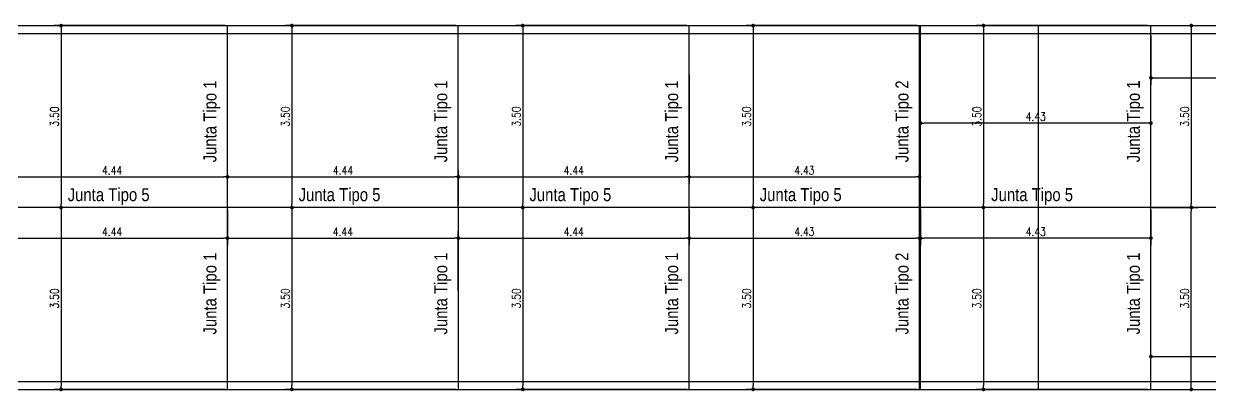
# Model space of a CAD drawing. Header units: millimetres. Extents: x 28448 to 57563, y -116865 to -58388.
# Drawn here: x 28617.83 to 28640.66, y -58461.55 to -58454.48 of the extents above; entities that cross this region are included whole.
import ezdxf

# ---------------------------------------------------------------- set-up
doc = ezdxf.new("R2010")
doc.units = ezdxf.units.MM
doc.header["$PDMODE"] = 35
doc.header["$PDSIZE"] = 0.5
doc.layers.get('DEFPOINTS').update_dxf_attribs({"color": 252, "lineweight": 5})
doc.layers.add('Proyecto de Pavimento', color=4, linetype='Continuous')
doc.layers.add('Replanteo Ingreso', color=2, linetype='Continuous')
doc.styles.add('Angosta', font='romans.shx', dxfattribs={"width": 0.8})
doc.styles.add('ARIAL', font='ARIALN.TTF')
doc.dimstyles.new('JC_1@100', dxfattribs={"dimscale": 0.9, "dimtxt": 0.18, "dimasz": 0.08, "dimexe": 0.15, "dimexo": 0.05, "dimgap": 0.05, "dimtad": 1, "dimzin": 1, "dimdsep": 46, "dimtxsty": 'Angosta', "dimblk1": 'DOT', "dimblk2": 'DOT', "dimsah": 1, "dimcen": 0.09, "dimclrd": 2, "dimclre": 1, "dimclrt": 3, "dimaunit": 1, "dimadec": 3, "dimazin": 0, "dimtfac": 1.8, "dimtmove": 2, "dimatfit": 3, "dimldrblk": 'DOT', "dimfxl": 0.15, "dimtolj": 1, "dimtzin": 0, "dimarcsym": 0})

# ---------------------------------------------------------------- blocks, each defined once
blk = doc.blocks.new('_Dot')
at = {"color": 0, "linetype": 'ByBlock', "lineweight": -2}
blk.add_line((-0.5, 0), (-1, 0), dxfattribs=at)
at = {"color": 0, "linetype": 'ByBlock', "const_width": 0.5}
blk.add_lwpolyline([(-0.25, 0, 1), (0.25, 0, 1)], format="xyb", close=True, dxfattribs=at)
blk = doc.blocks.new('*D144')
at = {"layer": 'DEFPOINTS', "color": 0, "transparency": 16777216}
for p in [(28621.746, -58457.424), (28617.306, -58458.014, -499.792), (28621.746, -58458.014)]:
    blk.add_point(p, dxfattribs=at)
at = {"layer": 'Proyecto de Pavimento', "color": 1, "lineweight": -2, "transparency": 16777216}
for p, q in [((28617.306, -58457.969), (28617.306, -58457.289)), ((28621.746, -58457.969), (28621.746, -58457.289))]:
    blk.add_line(p, q, dxfattribs=at)
at = {"layer": 'Proyecto de Pavimento', "color": 2, "lineweight": -2, "transparency": 16777216}
blk.add_line((28617.378, -58457.424), (28621.674, -58457.424), dxfattribs=at)
at = {"layer": 'Proyecto de Pavimento', "color": 2, "lineweight": -2, "transparency": 16777216, "xscale": 0.072, "yscale": 0.072, "zscale": 0.072, "rotation": 180}
blk.add_blockref('_Dot', (28617.306, -58457.424), dxfattribs=at)
at = {"layer": 'Proyecto de Pavimento', "color": 2, "lineweight": -2, "transparency": 16777216, "xscale": 0.072, "yscale": 0.072, "zscale": 0.072}
blk.add_blockref('_Dot', (28621.746, -58457.424), dxfattribs=at)
at = {"layer": 'Proyecto de Pavimento', "color": 3, "transparency": 16777216, "insert": (28619.526, -58457.298), "char_height": 0.162, "attachment_point": 5, "style": 'Angosta'}
blk.add_mtext('\\A1;4.44', dxfattribs=at)
blk = doc.blocks.new('*D145')
at = {"layer": 'DEFPOINTS', "color": 0, "transparency": 16777216}
for p in [(28621.746, -58454.514), (28618.544, -58458.014), (28621.746, -58458.014)]:
    blk.add_point(p, dxfattribs=at)
at = {"layer": 'Proyecto de Pavimento', "color": 1, "lineweight": -2, "transparency": 16777216}
for p, q in [((28621.701, -58454.514), (28618.409, -58454.514)), ((28621.701, -58458.014), (28618.409, -58458.014))]:
    blk.add_line(p, q, dxfattribs=at)
at = {"layer": 'Proyecto de Pavimento', "color": 2, "lineweight": -2, "transparency": 16777216}
blk.add_line((28618.544, -58454.586), (28618.544, -58457.942), dxfattribs=at)
at = {"layer": 'Proyecto de Pavimento', "color": 2, "lineweight": -2, "transparency": 16777216, "xscale": 0.072, "yscale": 0.072, "zscale": 0.072}
for p, rotation in [((28618.544, -58454.514), 90), ((28618.544, -58458.014), 270)]:
    blk.add_blockref('_Dot', p, dxfattribs=dict(at, rotation=rotation))
at = {"layer": 'Proyecto de Pavimento', "color": 3, "transparency": 16777216, "insert": (28618.418, -58456.264), "char_height": 0.162, "attachment_point": 5, "rotation": 90, "style": 'Angosta'}
blk.add_mtext('\\A1;3.50', dxfattribs=at)
blk = doc.blocks.new('*D146')
at = {"layer": 'DEFPOINTS', "color": 0, "transparency": 16777216}
for p in [(28621.746, -58458.014), (28618.544, -58461.514), (28621.747, -58461.514)]:
    blk.add_point(p, dxfattribs=at)
at = {"layer": 'Proyecto de Pavimento', "color": 1, "lineweight": -2, "transparency": 16777216}
for p, q in [((28621.701, -58458.014), (28618.409, -58458.014)), ((28621.702, -58461.514), (28618.409, -58461.514))]:
    blk.add_line(p, q, dxfattribs=at)
at = {"layer": 'Proyecto de Pavimento', "color": 2, "lineweight": -2, "transparency": 16777216}
blk.add_line((28618.544, -58458.086), (28618.544, -58461.442), dxfattribs=at)
at = {"layer": 'Proyecto de Pavimento', "color": 2, "lineweight": -2, "transparency": 16777216, "xscale": 0.072, "yscale": 0.072, "zscale": 0.072}
for p, rotation in [((28618.544, -58458.014), 90), ((28618.544, -58461.514), 270)]:
    blk.add_blockref('_Dot', p, dxfattribs=dict(at, rotation=rotation))
at = {"layer": 'Proyecto de Pavimento', "color": 3, "transparency": 16777216, "insert": (28618.418, -58459.764), "char_height": 0.162, "attachment_point": 5, "rotation": 90, "style": 'Angosta'}
blk.add_mtext('\\A1;3.50', dxfattribs=at)
blk = doc.blocks.new('*D147')
at = {"layer": 'DEFPOINTS', "color": 0, "transparency": 16777216}
for p in [(28621.746, -58458.014), (28621.746, -58458.603), (28617.305, -58459.664)]:
    blk.add_point(p, dxfattribs=at)
at = {"layer": 'Proyecto de Pavimento', "color": 1, "lineweight": -2, "transparency": 16777216}
for p, q in [((28621.746, -58458.059), (28621.746, -58458.738)), ((28617.305, -58459.619), (28617.305, -58458.468))]:
    blk.add_line(p, q, dxfattribs=at)
at = {"layer": 'Proyecto de Pavimento', "color": 2, "lineweight": -2, "transparency": 16777216}
blk.add_line((28617.377, -58458.603), (28621.674, -58458.603), dxfattribs=at)
at = {"layer": 'Proyecto de Pavimento', "color": 2, "lineweight": -2, "transparency": 16777216, "xscale": 0.072, "yscale": 0.072, "zscale": 0.072, "rotation": 180}
blk.add_blockref('_Dot', (28617.305, -58458.603), dxfattribs=at)
at = {"layer": 'Proyecto de Pavimento', "color": 2, "lineweight": -2, "transparency": 16777216, "xscale": 0.072, "yscale": 0.072, "zscale": 0.072}
blk.add_blockref('_Dot', (28621.746, -58458.603), dxfattribs=at)
at = {"layer": 'Proyecto de Pavimento', "color": 3, "transparency": 16777216, "insert": (28619.526, -58458.477), "char_height": 0.162, "attachment_point": 5, "style": 'Angosta'}
blk.add_mtext('\\A1;4.44', dxfattribs=at)
blk = doc.blocks.new('*D148')
at = {"layer": 'DEFPOINTS', "color": 0, "transparency": 16777216}
for p in [(28626.188, -58457.424), (28621.748, -58458.014, -499.792), (28626.188, -58458.014)]:
    blk.add_point(p, dxfattribs=at)
at = {"layer": 'Proyecto de Pavimento', "color": 1, "lineweight": -2, "transparency": 16777216}
for p, q in [((28621.748, -58457.969), (28621.748, -58457.289)), ((28626.188, -58457.969), (28626.188, -58457.289))]:
    blk.add_line(p, q, dxfattribs=at)
at = {"layer": 'Proyecto de Pavimento', "color": 2, "lineweight": -2, "transparency": 16777216}
blk.add_line((28621.82, -58457.424), (28626.116, -58457.424), dxfattribs=at)
at = {"layer": 'Proyecto de Pavimento', "color": 2, "lineweight": -2, "transparency": 16777216, "xscale": 0.072, "yscale": 0.072, "zscale": 0.072, "rotation": 180}
blk.add_blockref('_Dot', (28621.748, -58457.424), dxfattribs=at)
at = {"layer": 'Proyecto de Pavimento', "color": 2, "lineweight": -2, "transparency": 16777216, "xscale": 0.072, "yscale": 0.072, "zscale": 0.072}
blk.add_blockref('_Dot', (28626.188, -58457.424), dxfattribs=at)
at = {"layer": 'Proyecto de Pavimento', "color": 3, "transparency": 16777216, "insert": (28623.968, -58457.298), "char_height": 0.162, "attachment_point": 5, "style": 'Angosta'}
blk.add_mtext('\\A1;4.44', dxfattribs=at)
blk = doc.blocks.new('*D149')
at = {"layer": 'DEFPOINTS', "color": 0, "transparency": 16777216}
for p in [(28626.188, -58454.513), (28622.986, -58458.014), (28626.188, -58458.014)]:
    blk.add_point(p, dxfattribs=at)
at = {"layer": 'Proyecto de Pavimento', "color": 1, "lineweight": -2, "transparency": 16777216}
for p, q in [((28626.143, -58454.513), (28622.851, -58454.513)), ((28626.143, -58458.014), (28622.851, -58458.014))]:
    blk.add_line(p, q, dxfattribs=at)
at = {"layer": 'Proyecto de Pavimento', "color": 2, "lineweight": -2, "transparency": 16777216}
blk.add_line((28622.986, -58454.585), (28622.986, -58457.942), dxfattribs=at)
at = {"layer": 'Proyecto de Pavimento', "color": 2, "lineweight": -2, "transparency": 16777216, "xscale": 0.072, "yscale": 0.072, "zscale": 0.072}
for p, rotation in [((28622.986, -58454.513), 90), ((28622.986, -58458.014), 270)]:
    blk.add_blockref('_Dot', p, dxfattribs=dict(at, rotation=rotation))
at = {"layer": 'Proyecto de Pavimento', "color": 3, "transparency": 16777216, "insert": (28622.86, -58456.263), "char_height": 0.162, "attachment_point": 5, "rotation": 90, "style": 'Angosta'}
blk.add_mtext('\\A1;3.50', dxfattribs=at)
blk = doc.blocks.new('*D150')
at = {"layer": 'DEFPOINTS', "color": 0, "transparency": 16777216}
for p in [(28626.188, -58458.014), (28622.986, -58461.513), (28626.188, -58461.513)]:
    blk.add_point(p, dxfattribs=at)
at = {"layer": 'Proyecto de Pavimento', "color": 1, "lineweight": -2, "transparency": 16777216}
for p, q in [((28626.143, -58458.014), (28622.851, -58458.014)), ((28626.143, -58461.513), (28622.851, -58461.513))]:
    blk.add_line(p, q, dxfattribs=at)
at = {"layer": 'Proyecto de Pavimento', "color": 2, "lineweight": -2, "transparency": 16777216}
blk.add_line((28622.986, -58458.086), (28622.986, -58461.441), dxfattribs=at)
at = {"layer": 'Proyecto de Pavimento', "color": 2, "lineweight": -2, "transparency": 16777216, "xscale": 0.072, "yscale": 0.072, "zscale": 0.072}
for p, rotation in [((28622.986, -58458.014), 90), ((28622.986, -58461.513), 270)]:
    blk.add_blockref('_Dot', p, dxfattribs=dict(at, rotation=rotation))
at = {"layer": 'Proyecto de Pavimento', "color": 3, "transparency": 16777216, "insert": (28622.86, -58459.763), "char_height": 0.162, "attachment_point": 5, "rotation": 90, "style": 'Angosta'}
blk.add_mtext('\\A1;3.50', dxfattribs=at)
blk = doc.blocks.new('*D151')
at = {"layer": 'DEFPOINTS', "color": 0, "transparency": 16777216}
for p in [(28626.188, -58458.013), (28626.188, -58458.603), (28621.747, -58459.664)]:
    blk.add_point(p, dxfattribs=at)
at = {"layer": 'Proyecto de Pavimento', "color": 1, "lineweight": -2, "transparency": 16777216}
for p, q in [((28626.188, -58458.058), (28626.188, -58458.738)), ((28621.747, -58459.619), (28621.747, -58458.468))]:
    blk.add_line(p, q, dxfattribs=at)
at = {"layer": 'Proyecto de Pavimento', "color": 2, "lineweight": -2, "transparency": 16777216}
blk.add_line((28621.819, -58458.603), (28626.116, -58458.603), dxfattribs=at)
at = {"layer": 'Proyecto de Pavimento', "color": 2, "lineweight": -2, "transparency": 16777216, "xscale": 0.072, "yscale": 0.072, "zscale": 0.072, "rotation": 180}
blk.add_blockref('_Dot', (28621.747, -58458.603), dxfattribs=at)
at = {"layer": 'Proyecto de Pavimento', "color": 2, "lineweight": -2, "transparency": 16777216, "xscale": 0.072, "yscale": 0.072, "zscale": 0.072}
blk.add_blockref('_Dot', (28626.188, -58458.603), dxfattribs=at)
at = {"layer": 'Proyecto de Pavimento', "color": 3, "transparency": 16777216, "insert": (28623.967, -58458.477), "char_height": 0.162, "attachment_point": 5, "style": 'Angosta'}
blk.add_mtext('\\A1;4.44', dxfattribs=at)
blk = doc.blocks.new('*D152')
at = {"layer": 'DEFPOINTS', "color": 0, "transparency": 16777216}
for p in [(28630.63, -58457.424), (28626.19, -58458.014, -499.792), (28630.63, -58458.013)]:
    blk.add_point(p, dxfattribs=at)
at = {"layer": 'Proyecto de Pavimento', "color": 1, "lineweight": -2, "transparency": 16777216}
for p, q in [((28626.19, -58457.969), (28626.19, -58457.289)), ((28630.63, -58457.968), (28630.63, -58457.289))]:
    blk.add_line(p, q, dxfattribs=at)
at = {"layer": 'Proyecto de Pavimento', "color": 2, "lineweight": -2, "transparency": 16777216}
blk.add_line((28626.262, -58457.424), (28630.558, -58457.424), dxfattribs=at)
at = {"layer": 'Proyecto de Pavimento', "color": 2, "lineweight": -2, "transparency": 16777216, "xscale": 0.072, "yscale": 0.072, "zscale": 0.072, "rotation": 180}
blk.add_blockref('_Dot', (28626.19, -58457.424), dxfattribs=at)
at = {"layer": 'Proyecto de Pavimento', "color": 2, "lineweight": -2, "transparency": 16777216, "xscale": 0.072, "yscale": 0.072, "zscale": 0.072}
blk.add_blockref('_Dot', (28630.63, -58457.424), dxfattribs=at)
at = {"layer": 'Proyecto de Pavimento', "color": 3, "transparency": 16777216, "insert": (28628.41, -58457.298), "char_height": 0.162, "attachment_point": 5, "style": 'Angosta'}
blk.add_mtext('\\A1;4.44', dxfattribs=at)
blk = doc.blocks.new('*D153')
at = {"layer": 'DEFPOINTS', "color": 0, "transparency": 16777216}
for p in [(28630.63, -58454.513), (28627.428, -58458.013), (28630.63, -58458.013)]:
    blk.add_point(p, dxfattribs=at)
at = {"layer": 'Proyecto de Pavimento', "color": 1, "lineweight": -2, "transparency": 16777216}
for p, q in [((28630.585, -58454.513), (28627.293, -58454.513)), ((28630.585, -58458.013), (28627.293, -58458.013))]:
    blk.add_line(p, q, dxfattribs=at)
at = {"layer": 'Proyecto de Pavimento', "color": 2, "lineweight": -2, "transparency": 16777216}
blk.add_line((28627.428, -58454.585), (28627.428, -58457.941), dxfattribs=at)
at = {"layer": 'Proyecto de Pavimento', "color": 2, "lineweight": -2, "transparency": 16777216, "xscale": 0.072, "yscale": 0.072, "zscale": 0.072}
for p, rotation in [((28627.428, -58454.513), 90), ((28627.428, -58458.013), 270)]:
    blk.add_blockref('_Dot', p, dxfattribs=dict(at, rotation=rotation))
at = {"layer": 'Proyecto de Pavimento', "color": 3, "transparency": 16777216, "insert": (28627.302, -58456.263), "char_height": 0.162, "attachment_point": 5, "rotation": 90, "style": 'Angosta'}
blk.add_mtext('\\A1;3.50', dxfattribs=at)
blk = doc.blocks.new('*D154')
at = {"layer": 'DEFPOINTS', "color": 0, "transparency": 16777216}
for p in [(28630.63, -58458.013), (28627.428, -58461.513), (28630.63, -58461.513)]:
    blk.add_point(p, dxfattribs=at)
at = {"layer": 'Proyecto de Pavimento', "color": 1, "lineweight": -2, "transparency": 16777216}
for p, q in [((28630.585, -58458.013), (28627.293, -58458.013)), ((28630.585, -58461.513), (28627.293, -58461.513))]:
    blk.add_line(p, q, dxfattribs=at)
at = {"layer": 'Proyecto de Pavimento', "color": 2, "lineweight": -2, "transparency": 16777216}
blk.add_line((28627.428, -58458.085), (28627.428, -58461.441), dxfattribs=at)
at = {"layer": 'Proyecto de Pavimento', "color": 2, "lineweight": -2, "transparency": 16777216, "xscale": 0.072, "yscale": 0.072, "zscale": 0.072}
for p, rotation in [((28627.428, -58458.013), 90), ((28627.428, -58461.513), 270)]:
    blk.add_blockref('_Dot', p, dxfattribs=dict(at, rotation=rotation))
at = {"layer": 'Proyecto de Pavimento', "color": 3, "transparency": 16777216, "insert": (28627.302, -58459.763), "char_height": 0.162, "attachment_point": 5, "rotation": 90, "style": 'Angosta'}
blk.add_mtext('\\A1;3.50', dxfattribs=at)
blk = doc.blocks.new('*D155')
at = {"layer": 'DEFPOINTS', "color": 0, "transparency": 16777216}
for p in [(28630.63, -58458.013), (28630.63, -58458.603), (28626.188, -58459.664)]:
    blk.add_point(p, dxfattribs=at)
at = {"layer": 'Proyecto de Pavimento', "color": 1, "lineweight": -2, "transparency": 16777216}
for p, q in [((28630.63, -58458.058), (28630.63, -58458.738)), ((28626.188, -58459.619), (28626.188, -58458.468))]:
    blk.add_line(p, q, dxfattribs=at)
at = {"layer": 'Proyecto de Pavimento', "color": 2, "lineweight": -2, "transparency": 16777216}
blk.add_line((28626.26, -58458.603), (28630.558, -58458.603), dxfattribs=at)
at = {"layer": 'Proyecto de Pavimento', "color": 2, "lineweight": -2, "transparency": 16777216, "xscale": 0.072, "yscale": 0.072, "zscale": 0.072, "rotation": 180}
blk.add_blockref('_Dot', (28626.188, -58458.603), dxfattribs=at)
at = {"layer": 'Proyecto de Pavimento', "color": 2, "lineweight": -2, "transparency": 16777216, "xscale": 0.072, "yscale": 0.072, "zscale": 0.072}
blk.add_blockref('_Dot', (28630.63, -58458.603), dxfattribs=at)
at = {"layer": 'Proyecto de Pavimento', "color": 3, "transparency": 16777216, "insert": (28628.409, -58458.477), "char_height": 0.162, "attachment_point": 5, "style": 'Angosta'}
blk.add_mtext('\\A1;4.44', dxfattribs=at)
blk = doc.blocks.new('*D156')
at = {"layer": 'DEFPOINTS', "color": 0, "transparency": 16777216}
for p in [(28630.63, -58455.408), (28635.062, -58455.408), (28635.062, -58457.424)]:
    blk.add_point(p, dxfattribs=at)
at = {"layer": 'Proyecto de Pavimento', "color": 1, "lineweight": -2, "transparency": 16777216}
for p, q in [((28630.63, -58455.453), (28630.63, -58457.559)), ((28635.062, -58455.453), (28635.062, -58457.559))]:
    blk.add_line(p, q, dxfattribs=at)
at = {"layer": 'Proyecto de Pavimento', "color": 2, "lineweight": -2, "transparency": 16777216}
blk.add_line((28630.702, -58457.424), (28634.99, -58457.424), dxfattribs=at)
at = {"layer": 'Proyecto de Pavimento', "color": 2, "lineweight": -2, "transparency": 16777216, "xscale": 0.072, "yscale": 0.072, "zscale": 0.072, "rotation": 180}
blk.add_blockref('_Dot', (28630.63, -58457.424), dxfattribs=at)
at = {"layer": 'Proyecto de Pavimento', "color": 2, "lineweight": -2, "transparency": 16777216, "xscale": 0.072, "yscale": 0.072, "zscale": 0.072}
blk.add_blockref('_Dot', (28635.062, -58457.424), dxfattribs=at)
at = {"layer": 'Proyecto de Pavimento', "color": 3, "transparency": 16777216, "insert": (28632.846, -58457.298), "char_height": 0.162, "attachment_point": 5, "style": 'Angosta'}
blk.add_mtext('\\A1;4.43', dxfattribs=at)
blk = doc.blocks.new('*D157')
at = {"layer": 'DEFPOINTS', "color": 0, "transparency": 16777216}
for p in [(28630.63, -58458.603), (28635.062, -58458.603), (28635.062, -58458.603)]:
    blk.add_point(p, dxfattribs=at)
at = {"layer": 'Proyecto de Pavimento', "color": 1, "lineweight": -2, "transparency": 16777216}
for p, q in [((28630.63, -58458.558), (28630.63, -58458.468)), ((28635.062, -58458.648), (28635.062, -58458.738))]:
    blk.add_line(p, q, dxfattribs=at)
at = {"layer": 'Proyecto de Pavimento', "color": 2, "lineweight": -2, "transparency": 16777216}
blk.add_line((28630.702, -58458.603), (28634.99, -58458.603), dxfattribs=at)
at = {"layer": 'Proyecto de Pavimento', "color": 2, "lineweight": -2, "transparency": 16777216, "xscale": 0.072, "yscale": 0.072, "zscale": 0.072, "rotation": 180}
blk.add_blockref('_Dot', (28630.63, -58458.603), dxfattribs=at)
at = {"layer": 'Proyecto de Pavimento', "color": 2, "lineweight": -2, "transparency": 16777216, "xscale": 0.072, "yscale": 0.072, "zscale": 0.072}
blk.add_blockref('_Dot', (28635.062, -58458.603), dxfattribs=at)
at = {"layer": 'Proyecto de Pavimento', "color": 3, "transparency": 16777216, "insert": (28632.846, -58458.477), "char_height": 0.162, "attachment_point": 5, "style": 'Angosta'}
blk.add_mtext('\\A1;4.43', dxfattribs=at)
blk = doc.blocks.new('*D158')
at = {"layer": 'DEFPOINTS', "color": 0, "transparency": 16777216}
for p in [(28635.062, -58454.513), (28631.86, -58458.013), (28635.062, -58458.013)]:
    blk.add_point(p, dxfattribs=at)
at = {"layer": 'Proyecto de Pavimento', "color": 1, "lineweight": -2, "transparency": 16777216}
for p, q in [((28635.017, -58454.513), (28631.725, -58454.513)), ((28635.017, -58458.013), (28631.725, -58458.013))]:
    blk.add_line(p, q, dxfattribs=at)
at = {"layer": 'Proyecto de Pavimento', "color": 2, "lineweight": -2, "transparency": 16777216}
blk.add_line((28631.86, -58454.585), (28631.86, -58457.941), dxfattribs=at)
at = {"layer": 'Proyecto de Pavimento', "color": 2, "lineweight": -2, "transparency": 16777216, "xscale": 0.072, "yscale": 0.072, "zscale": 0.072}
for p, rotation in [((28631.86, -58454.513), 90), ((28631.86, -58458.013), 270)]:
    blk.add_blockref('_Dot', p, dxfattribs=dict(at, rotation=rotation))
at = {"layer": 'Proyecto de Pavimento', "color": 3, "transparency": 16777216, "insert": (28631.734, -58456.263), "char_height": 0.162, "attachment_point": 5, "rotation": 90, "style": 'Angosta'}
blk.add_mtext('\\A1;3.50', dxfattribs=at)
blk = doc.blocks.new('*D159')
at = {"layer": 'DEFPOINTS', "color": 0, "transparency": 16777216}
for p in [(28635.062, -58458.013), (28631.86, -58461.513), (28635.062, -58461.513)]:
    blk.add_point(p, dxfattribs=at)
at = {"layer": 'Proyecto de Pavimento', "color": 1, "lineweight": -2, "transparency": 16777216}
for p, q in [((28635.017, -58458.013), (28631.725, -58458.013)), ((28635.017, -58461.513), (28631.725, -58461.513))]:
    blk.add_line(p, q, dxfattribs=at)
at = {"layer": 'Proyecto de Pavimento', "color": 2, "lineweight": -2, "transparency": 16777216}
blk.add_line((28631.86, -58458.085), (28631.86, -58461.441), dxfattribs=at)
at = {"layer": 'Proyecto de Pavimento', "color": 2, "lineweight": -2, "transparency": 16777216, "xscale": 0.072, "yscale": 0.072, "zscale": 0.072}
for p, rotation in [((28631.86, -58458.013), 90), ((28631.86, -58461.513), 270)]:
    blk.add_blockref('_Dot', p, dxfattribs=dict(at, rotation=rotation))
at = {"layer": 'Proyecto de Pavimento', "color": 3, "transparency": 16777216, "insert": (28631.734, -58459.763), "char_height": 0.162, "attachment_point": 5, "rotation": 90, "style": 'Angosta'}
blk.add_mtext('\\A1;3.50', dxfattribs=at)
blk = doc.blocks.new('*D160')
at = {"layer": 'DEFPOINTS', "color": 0, "transparency": 16777216}
for p in [(28635.082, -58456.39), (28635.082, -58456.979), (28639.514, -58456.979)]:
    blk.add_point(p, dxfattribs=at)
at = {"layer": 'Proyecto de Pavimento', "color": 1, "lineweight": -2, "transparency": 16777216}
for p, q in [((28635.082, -58456.934), (28635.082, -58456.255)), ((28639.514, -58456.934), (28639.514, -58456.255))]:
    blk.add_line(p, q, dxfattribs=at)
at = {"layer": 'Proyecto de Pavimento', "color": 2, "lineweight": -2, "transparency": 16777216}
blk.add_line((28639.442, -58456.39), (28635.154, -58456.39), dxfattribs=at)
at = {"layer": 'Proyecto de Pavimento', "color": 2, "lineweight": -2, "transparency": 16777216, "xscale": 0.072, "yscale": 0.072, "zscale": 0.072, "rotation": 180}
blk.add_blockref('_Dot', (28635.082, -58456.39), dxfattribs=at)
at = {"layer": 'Proyecto de Pavimento', "color": 2, "lineweight": -2, "transparency": 16777216, "xscale": 0.072, "yscale": 0.072, "zscale": 0.072}
blk.add_blockref('_Dot', (28639.514, -58456.39), dxfattribs=at)
at = {"layer": 'Proyecto de Pavimento', "color": 3, "transparency": 16777216, "insert": (28637.298, -58456.264), "char_height": 0.162, "attachment_point": 5, "style": 'Angosta'}
blk.add_mtext('\\A1;4.43', dxfattribs=at)
blk = doc.blocks.new('*D161')
at = {"layer": 'DEFPOINTS', "color": 0, "transparency": 16777216}
for p in [(28635.082, -58458.013), (28639.514, -58458.013), (28635.082, -58458.603)]:
    blk.add_point(p, dxfattribs=at)
at = {"layer": 'Proyecto de Pavimento', "color": 1, "lineweight": -2, "transparency": 16777216}
for p, q in [((28635.082, -58458.058), (28635.082, -58458.738)), ((28639.514, -58458.058), (28639.514, -58458.738))]:
    blk.add_line(p, q, dxfattribs=at)
at = {"layer": 'Proyecto de Pavimento', "color": 2, "lineweight": -2, "transparency": 16777216}
blk.add_line((28639.442, -58458.603), (28635.154, -58458.603), dxfattribs=at)
at = {"layer": 'Proyecto de Pavimento', "color": 2, "lineweight": -2, "transparency": 16777216, "xscale": 0.072, "yscale": 0.072, "zscale": 0.072, "rotation": 180}
blk.add_blockref('_Dot', (28635.082, -58458.603), dxfattribs=at)
at = {"layer": 'Proyecto de Pavimento', "color": 2, "lineweight": -2, "transparency": 16777216, "xscale": 0.072, "yscale": 0.072, "zscale": 0.072}
blk.add_blockref('_Dot', (28639.514, -58458.603), dxfattribs=at)
at = {"layer": 'Proyecto de Pavimento', "color": 3, "transparency": 16777216, "insert": (28637.298, -58458.477), "char_height": 0.162, "attachment_point": 5, "style": 'Angosta'}
blk.add_mtext('\\A1;4.43', dxfattribs=at)
blk = doc.blocks.new('*D162')
at = {"layer": 'DEFPOINTS', "color": 0, "transparency": 16777216}
for p in [(28639.494, -58454.513), (28636.291, -58458.013), (28639.494, -58458.013)]:
    blk.add_point(p, dxfattribs=at)
at = {"layer": 'Proyecto de Pavimento', "color": 1, "lineweight": -2, "transparency": 16777216}
for p, q in [((28639.449, -58454.513), (28636.156, -58454.513)), ((28639.449, -58458.013), (28636.156, -58458.013))]:
    blk.add_line(p, q, dxfattribs=at)
at = {"layer": 'Proyecto de Pavimento', "color": 2, "lineweight": -2, "transparency": 16777216}
blk.add_line((28636.291, -58454.585), (28636.291, -58457.941), dxfattribs=at)
at = {"layer": 'Proyecto de Pavimento', "color": 2, "lineweight": -2, "transparency": 16777216, "xscale": 0.072, "yscale": 0.072, "zscale": 0.072}
for p, rotation in [((28636.291, -58454.513), 90), ((28636.291, -58458.013), 270)]:
    blk.add_blockref('_Dot', p, dxfattribs=dict(at, rotation=rotation))
at = {"layer": 'Proyecto de Pavimento', "color": 3, "transparency": 16777216, "insert": (28636.165, -58456.263), "char_height": 0.162, "attachment_point": 5, "rotation": 90, "style": 'Angosta'}
blk.add_mtext('\\A1;3.50', dxfattribs=at)
blk = doc.blocks.new('*D163')
at = {"layer": 'DEFPOINTS', "color": 0, "transparency": 16777216}
for p in [(28639.494, -58458.013), (28636.291, -58461.513), (28639.494, -58461.513)]:
    blk.add_point(p, dxfattribs=at)
at = {"layer": 'Proyecto de Pavimento', "color": 1, "lineweight": -2, "transparency": 16777216}
for p, q in [((28639.449, -58458.013), (28636.156, -58458.013)), ((28639.449, -58461.513), (28636.156, -58461.513))]:
    blk.add_line(p, q, dxfattribs=at)
at = {"layer": 'Proyecto de Pavimento', "color": 2, "lineweight": -2, "transparency": 16777216}
blk.add_line((28636.291, -58458.085), (28636.291, -58461.441), dxfattribs=at)
at = {"layer": 'Proyecto de Pavimento', "color": 2, "lineweight": -2, "transparency": 16777216, "xscale": 0.072, "yscale": 0.072, "zscale": 0.072}
for p, rotation in [((28636.291, -58458.013), 90), ((28636.291, -58461.513), 270)]:
    blk.add_blockref('_Dot', p, dxfattribs=dict(at, rotation=rotation))
at = {"layer": 'Proyecto de Pavimento', "color": 3, "transparency": 16777216, "insert": (28636.165, -58459.763), "char_height": 0.162, "attachment_point": 5, "rotation": 90, "style": 'Angosta'}
blk.add_mtext('\\A1;3.50', dxfattribs=at)
blk = doc.blocks.new('*D164')
at = {"layer": 'DEFPOINTS', "color": 0, "transparency": 16777216}
for p in [(28639.514, -58454.513), (28639.514, -58458.013), (28640.291, -58458.013)]:
    blk.add_point(p, dxfattribs=at)
at = {"layer": 'Proyecto de Pavimento', "color": 1, "lineweight": -2, "transparency": 16777216}
for p, q in [((28639.559, -58454.513), (28640.426, -58454.513)), ((28639.559, -58458.013), (28640.426, -58458.013))]:
    blk.add_line(p, q, dxfattribs=at)
at = {"layer": 'Proyecto de Pavimento', "color": 2, "lineweight": -2, "transparency": 16777216}
blk.add_line((28640.291, -58454.585), (28640.291, -58457.941), dxfattribs=at)
at = {"layer": 'Proyecto de Pavimento', "color": 2, "lineweight": -2, "transparency": 16777216, "xscale": 0.072, "yscale": 0.072, "zscale": 0.072}
for p, rotation in [((28640.291, -58454.513), 90), ((28640.291, -58458.013), 270)]:
    blk.add_blockref('_Dot', p, dxfattribs=dict(at, rotation=rotation))
at = {"layer": 'Proyecto de Pavimento', "color": 3, "transparency": 16777216, "insert": (28640.165, -58456.263), "char_height": 0.162, "attachment_point": 5, "rotation": 90, "style": 'Angosta'}
blk.add_mtext('\\A1;3.50', dxfattribs=at)
blk = doc.blocks.new('*D165')
at = {"layer": 'DEFPOINTS', "color": 0, "transparency": 16777216}
for p in [(28639.494, -58458.013), (28640.291, -58458.013), (28639.514, -58461.513)]:
    blk.add_point(p, dxfattribs=at)
at = {"layer": 'Proyecto de Pavimento', "color": 1, "lineweight": -2, "transparency": 16777216}
for p, q in [((28639.539, -58458.013), (28640.426, -58458.013)), ((28639.559, -58461.513), (28640.426, -58461.513))]:
    blk.add_line(p, q, dxfattribs=at)
at = {"layer": 'Proyecto de Pavimento', "color": 2, "lineweight": -2, "transparency": 16777216}
blk.add_line((28640.291, -58461.441), (28640.291, -58458.085), dxfattribs=at)
at = {"layer": 'Proyecto de Pavimento', "color": 2, "lineweight": -2, "transparency": 16777216, "xscale": 0.072, "yscale": 0.072, "zscale": 0.072}
for p, rotation in [((28640.291, -58458.013), 90), ((28640.291, -58461.513), 270)]:
    blk.add_blockref('_Dot', p, dxfattribs=dict(at, rotation=rotation))
at = {"layer": 'Proyecto de Pavimento', "color": 3, "transparency": 16777216, "insert": (28640.165, -58459.763), "char_height": 0.162, "attachment_point": 5, "rotation": 90, "style": 'Angosta'}
blk.add_mtext('\\A1;3.50', dxfattribs=at)
blk = doc.blocks.new('*D166')
at = {"layer": 'DEFPOINTS', "color": 0, "transparency": 16777216}
for p in [(28639.514, -58454.663), (28643.955, -58454.663), (28643.955, -58455.519)]:
    blk.add_point(p, dxfattribs=at)
at = {"layer": 'Proyecto de Pavimento', "color": 1, "lineweight": -2, "transparency": 16777216}
for p, q in [((28639.514, -58454.708), (28639.514, -58455.654)), ((28643.955, -58454.708), (28643.955, -58455.654))]:
    blk.add_line(p, q, dxfattribs=at)
at = {"layer": 'Proyecto de Pavimento', "color": 2, "lineweight": -2, "transparency": 16777216}
blk.add_line((28639.586, -58455.519), (28643.883, -58455.519), dxfattribs=at)
at = {"layer": 'Proyecto de Pavimento', "color": 2, "lineweight": -2, "transparency": 16777216, "xscale": 0.072, "yscale": 0.072, "zscale": 0.072, "rotation": 180}
blk.add_blockref('_Dot', (28639.514, -58455.519), dxfattribs=at)
at = {"layer": 'Proyecto de Pavimento', "color": 2, "lineweight": -2, "transparency": 16777216, "xscale": 0.072, "yscale": 0.072, "zscale": 0.072}
blk.add_blockref('_Dot', (28643.955, -58455.519), dxfattribs=at)
at = {"layer": 'Proyecto de Pavimento', "color": 3, "transparency": 16777216, "insert": (28641.734, -58455.393), "char_height": 0.162, "attachment_point": 5, "style": 'Angosta'}
blk.add_mtext('\\A1;4.44', dxfattribs=at)
blk = doc.blocks.new('*D167')
at = {"layer": 'DEFPOINTS', "color": 0, "transparency": 16777216}
for p in [(28643.956, -58460.881), (28639.514, -58461.363), (28643.956, -58461.363)]:
    blk.add_point(p, dxfattribs=at)
at = {"layer": 'Proyecto de Pavimento', "color": 1, "lineweight": -2, "transparency": 16777216}
for p, q in [((28639.514, -58461.318), (28639.514, -58460.746)), ((28643.956, -58461.318), (28643.956, -58460.746))]:
    blk.add_line(p, q, dxfattribs=at)
at = {"layer": 'Proyecto de Pavimento', "color": 2, "lineweight": -2, "transparency": 16777216}
blk.add_line((28639.586, -58460.881), (28643.884, -58460.881), dxfattribs=at)
at = {"layer": 'Proyecto de Pavimento', "color": 2, "lineweight": -2, "transparency": 16777216, "xscale": 0.072, "yscale": 0.072, "zscale": 0.072, "rotation": 180}
blk.add_blockref('_Dot', (28639.514, -58460.881), dxfattribs=at)
at = {"layer": 'Proyecto de Pavimento', "color": 2, "lineweight": -2, "transparency": 16777216, "xscale": 0.072, "yscale": 0.072, "zscale": 0.072}
blk.add_blockref('_Dot', (28643.956, -58460.881), dxfattribs=at)
at = {"layer": 'Proyecto de Pavimento', "color": 3, "transparency": 16777216, "insert": (28641.735, -58460.755), "char_height": 0.162, "attachment_point": 5, "style": 'Angosta'}
blk.add_mtext('\\A1;4.44', dxfattribs=at)

msp = doc.modelspace()

# ---------------------------------------------------------------- linework, layer by layer
at = {"layer": 'Proyecto de Pavimento'}
for p, q in [((28549.0449, -58454.5155), (28715.0865, -58454.511)), ((28549.2307, -58454.6655), (28714.9376, -58454.661)), ((28549.2307, -58461.3655), (28715.0848, -58461.361)), ((28549.2307, -58461.5155), (28715.0867, -58461.511))]:
    msp.add_line(p, q, dxfattribs=at)
at = {"layer": 'Proyecto de Pavimento', "color": 3}
for points in [[(28621.7466, -58461.5135), (28621.7464, -58454.5135)], [(28626.1884, -58461.5134), (28626.1882, -58454.5134)], [(28630.6302, -58461.5133), (28630.63, -58454.5133)], [(28639.5137, -58461.513), (28639.5135, -58454.513)]]:
    msp.add_lwpolyline(points, dxfattribs=at)
at = {"layer": 'Proyecto de Pavimento', "color": 5}
for points in [[(28635.0619, -58461.5132), (28635.0618, -58454.5132)], [(28635.0819, -58461.5132), (28635.0818, -58454.5132)]]:
    msp.add_lwpolyline(points, dxfattribs=at)
at = {"layer": 'Proyecto de Pavimento', "color": 7}
msp.add_lwpolyline([(28715.0548, -58458.011), (28537.3524, -58458.0159)], dxfattribs=at)
at = {"layer": 'Proyecto de Pavimento'}
msp.add_lwpolyline([(28537.3525, -58461.5158), (28549.0449, -58461.5155), (28715.0242, -58461.511)], dxfattribs=at)
at = {"layer": 'Replanteo Ingreso', "color": 3}
msp.add_lwpolyline([(28637.3524, -58461.5131), (28637.3522, -58454.5131)], dxfattribs=at)

# ---------------------------------------------------------------- texts
at = {"layer": 'Proyecto de Pavimento', "color": 0, "style": 'ARIAL'}
for s, p in [('Junta Tipo 1', (28621.5341, -58457.1449)), ('Junta Tipo 1', (28625.9759, -58457.1447)), ('Junta Tipo 1', (28630.4177, -58457.1446)), ('Junta Tipo 2', (28634.8495, -58457.1445)), ('Junta Tipo 1', (28639.3013, -58457.1444)), ('Junta Tipo 1', (28621.5341, -58460.458)), ('Junta Tipo 1', (28625.9759, -58460.4579)), ('Junta Tipo 1', (28630.4177, -58460.4578)), ('Junta Tipo 2', (28634.8495, -58460.4577)), ('Junta Tipo 1', (28639.3013, -58460.4575))]:
    msp.add_text(s, height=0.25, rotation=90, dxfattribs=at).set_placement(p)
for p in [(28618.6723, -58457.8913), (28623.1141, -58457.8912), (28627.5559, -58457.891), (28631.9877, -58457.8909), (28636.4395, -58457.8908)]:
    msp.add_text('Junta Tipo 5', height=0.25, dxfattribs=at).set_placement(p)

# ---------------------------------------------------------------- dimensions: what is measured, and where the dimension line sits
at = {"layer": 'Proyecto de Pavimento'}
for base, p1, p2, picture, middle in [((28618.5443, -58458.0137), (28621.7464, -58454.5136), (28621.7465, -58458.0137), '*D145', (28618.4183, -58456.2636)), ((28622.9861, -58458.0136), (28626.1882, -58454.5134), (28626.1883, -58458.0136), '*D149', (28622.8601, -58456.2635)), ((28627.4279, -58458.0134), (28630.63, -58454.5133), (28630.6301, -58458.0134), '*D153', (28627.3019, -58456.2634)), ((28631.8597, -58458.0133), (28635.0618, -58454.5132), (28635.0619, -58458.0133), '*D158', (28631.7337, -58456.2633)), ((28636.2914, -58458.0132), (28639.4935, -58454.5131), (28639.4936, -58458.0132), '*D162', (28636.1654, -58456.2631)), ((28640.2906, -58458.0131), (28639.5135, -58454.513), (28639.5136, -58458.0131), '*D164', (28640.1646, -58456.2631)), ((28618.5443, -58461.5136), (28621.7465, -58458.0137), (28621.7466, -58461.5136), '*D146', (28618.4183, -58459.7636)), ((28622.9861, -58461.5134), (28626.1883, -58458.0136), (28626.1884, -58461.5134), '*D150', (28622.8601, -58459.7635)), ((28627.4279, -58461.5133), (28630.6301, -58458.0134), (28630.6302, -58461.5133), '*D154', (28627.3019, -58459.7634)), ((28631.8597, -58461.5132), (28635.0619, -58458.0133), (28635.0619, -58461.5132), '*D159', (28631.7337, -58459.7633)), ((28636.2914, -58461.5131), (28639.4936, -58458.0132), (28639.4937, -58461.5131), '*D163', (28636.1654, -58459.7631)), ((28640.2906, -58458.0132), (28639.5137, -58461.513), (28639.4936, -58458.0132), '*D165', (28640.1646, -58459.7631))]:
    dim = msp.add_linear_dim(base=base, p1=p1, p2=p2, angle=90, dimstyle='JC_1@100', dxfattribs=at)
    dim.commit()
    dim.dimension.update_dxf_attribs({"geometry": picture, "text_midpoint": middle})
for base, p1, p2, picture, middle in [((28643.9553, -58455.5194), (28639.5136, -58454.663), (28643.9553, -58454.6629), '*D166', (28641.7344, -58455.3934)), ((28635.0618, -58457.4242), (28630.63, -58455.4083), (28635.0618, -58455.4082), '*D156', (28632.8459, -58457.2982)), ((28635.0819, -58456.3898), (28639.5136, -58456.9787), (28635.0819, -58456.9788), '*D160', (28637.2977, -58456.2638)), ((28621.7465, -58457.4244), (28617.3064, -58458.014, -499.7917), (28621.7465, -58458.0137), '*D144', (28619.5264, -58457.2984)), ((28626.1883, -58457.4243), (28621.7482, -58458.0139, -499.7917), (28626.1883, -58458.0136), '*D148', (28623.9682, -58457.2983)), ((28630.6301, -58457.4242), (28626.1899, -58458.0138, -499.7917), (28630.6301, -58458.0134), '*D152', (28628.41, -58457.2982)), ((28621.7465, -58458.6033), (28617.3047, -58459.6638), (28621.7465, -58458.0136), '*D147', (28619.5256, -58458.4773)), ((28626.1883, -58458.6032), (28621.7465, -58459.6637), (28626.1883, -58458.0134), '*D151', (28623.9674, -58458.4772)), ((28630.6301, -58458.6031), (28626.1883, -58459.6636), (28630.6301, -58458.0133), '*D155', (28628.4092, -58458.4771)), ((28635.0819, -58458.6031), (28639.5136, -58458.0131), (28635.0819, -58458.0132), '*D161', (28637.2977, -58458.4771)), ((28635.0619, -58458.6031), (28630.6301, -58458.6031), (28635.0619, -58458.603), '*D157', (28632.846, -58458.4771)), ((28643.9555, -58460.8808), (28639.5137, -58461.363), (28643.9555, -58461.3629), '*D167', (28641.7346, -58460.7548))]:
    dim = msp.add_linear_dim(base=base, p1=p1, p2=p2, dimstyle='JC_1@100', dxfattribs=at)
    dim.commit()
    dim.dimension.update_dxf_attribs({"geometry": picture, "text_midpoint": middle})

doc.saveas('drawing.dxf')
